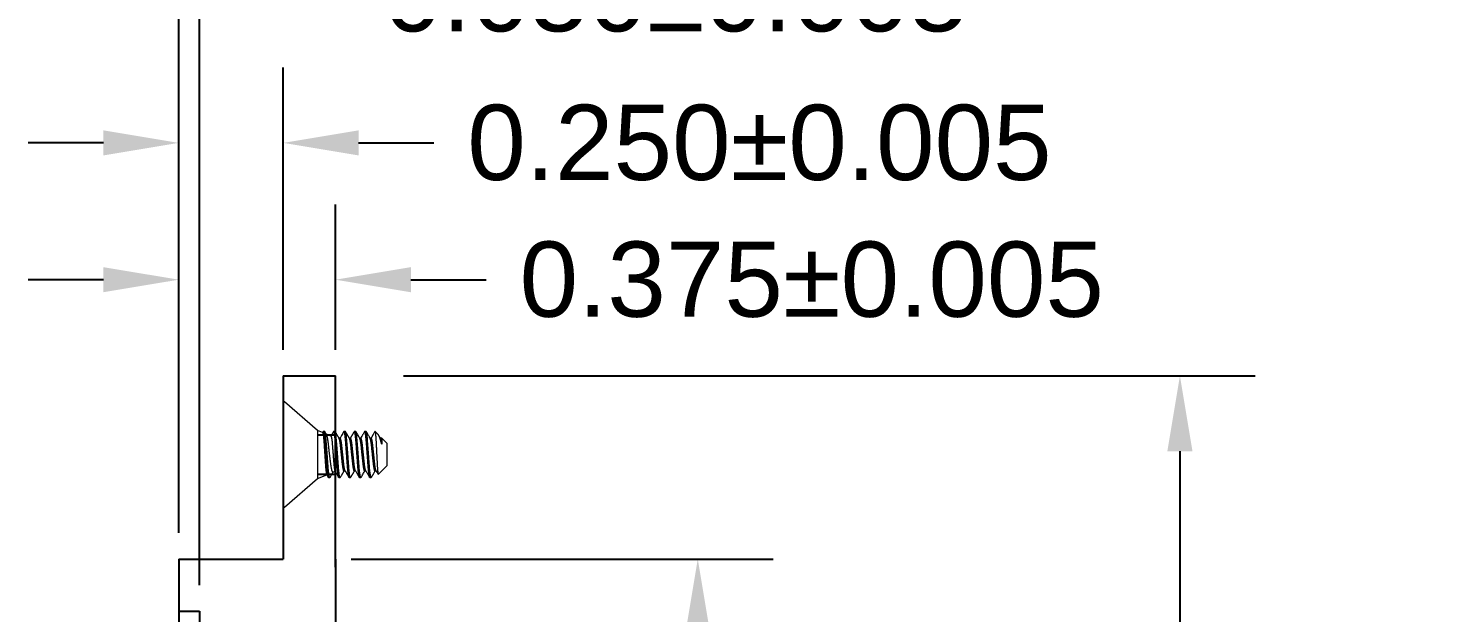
# Model space of a CAD drawing. Header units: inches. Extents: x 1.6 to 15.1, y -0.1 to 9.4.
# Drawn here: x 11.734 to 15.086, y 4.631 to 6.03 of the extents above; entities that cross this region are included whole.
import ezdxf

# ---------------------------------------------------------------- set-up
doc = ezdxf.new("R2010")
doc.units = ezdxf.units.IN
doc.header["$MEASUREMENT"] = 0
doc.linetypes.add('SLD-Solid', pattern=[0])
for name, color, linetype in [('Delrin', 18, 'Continuous'), ('Dimensions', 12, 'Continuous'), ('Screws', 6, 'Continuous')]:
    doc.layers.add(name, color=color, linetype=linetype)
doc.styles.get("Standard").update_dxf_attribs({"font": 'arial.ttf'})
doc.dimstyles.new('5thousandths', dxfattribs={"dimtxt": 0.18, "dimasz": 0.18, "dimexe": 0.18, "dimexo": 0.0625, "dimgap": 0.09, "dimtad": 0, "dimtih": 1, "dimtoh": 1, "dimdec": 3, "dimzin": 0, "dimdsep": 46, "dimtxsty": 'Standard', "dimcen": 0.09, "dimadec": 0, "dimazin": 0, "dimtol": 1, "dimtp": 0.005, "dimtm": 0.005, "dimtfac": 1, "dimtdec": 3, "dimtofl": 0, "dimtmove": 0, "dimatfit": 3, "dimfxl": 1, "dimtolj": 1, "dimtzin": 0, "dimarcsym": 0})
doc.dimstyles.new('tenths', dxfattribs={"dimtxt": 0.18, "dimasz": 0.18, "dimexe": 0.18, "dimexo": 0.1625, "dimgap": 0.09, "dimtad": 0, "dimtih": 1, "dimtoh": 1, "dimzin": 0, "dimdsep": 46, "dimtxsty": 'Standard', "dimcen": 0.09, "dimadec": 0, "dimazin": 0, "dimtol": 1, "dimtp": 0.01, "dimtm": 0.01, "dimtfac": 1, "dimtofl": 0, "dimtmove": 0, "dimatfit": 3, "dimfxl": 1, "dimtolj": 1, "dimtzin": 0, "dimarcsym": 0})

# ---------------------------------------------------------------- blocks, each defined once
blk = doc.blocks.new('*D20')
at = {"layer": 'Defpoints', "color": 0}
for p in [(12.4685, 5.4285), (12.4685, 5.1984), (12.0935, 4.7604)]:
    blk.add_point(p, dxfattribs=at)
at = {"layer": 'Dimensions', "color": 0, "lineweight": -2}
for p, q in [((12.0935, 4.8229), (12.0935, 5.6085)), ((12.4685, 5.2609), (12.4685, 5.6085)), ((11.9135, 5.4285), (11.7335, 5.4285)), ((12.6485, 5.4285), (12.8285, 5.4285))]:
    blk.add_line(p, q, dxfattribs=at)
at = {"layer": 'Dimensions', "color": 0}
for points in [[(11.9135, 5.4585), (11.9135, 5.3985), (12.0935, 5.4285)], [(12.6485, 5.4585), (12.6485, 5.3985), (12.4685, 5.4285)]]:
    blk.add_solid(points, dxfattribs=at)
at = {"layer": 'Dimensions', "color": 0, "insert": (13.6065, 5.4285), "char_height": 0.18, "attachment_point": 5}
blk.add_mtext('\\A1;0.375±0.005', dxfattribs=at)
blk = doc.blocks.new('*D21')
at = {"layer": 'Defpoints', "color": 0}
for p in [(12.3435, 5.7557), (12.3435, 5.1984), (12.0935, 4.7604)]:
    blk.add_point(p, dxfattribs=at)
at = {"layer": 'Dimensions', "color": 0, "lineweight": -2}
for p, q in [((12.0935, 4.8229), (12.0935, 5.9357)), ((12.3435, 5.2609), (12.3435, 5.9357)), ((11.9135, 5.7557), (11.7335, 5.7557)), ((12.5235, 5.7557), (12.7035, 5.7557))]:
    blk.add_line(p, q, dxfattribs=at)
at = {"layer": 'Dimensions', "color": 0}
for points in [[(11.9135, 5.7857), (11.9135, 5.7257), (12.0935, 5.7557)], [(12.5235, 5.7857), (12.5235, 5.7257), (12.3435, 5.7557)]]:
    blk.add_solid(points, dxfattribs=at)
at = {"layer": 'Dimensions', "color": 0, "insert": (13.4815, 5.7557), "char_height": 0.18, "attachment_point": 5}
blk.add_mtext('\\A1;0.250±0.005', dxfattribs=at)
blk = doc.blocks.new('*D22')
at = {"layer": 'Defpoints', "color": 0}
for p in [(12.1435, 6.1111), (12.0935, 4.7604), (12.1435, 4.6354)]:
    blk.add_point(p, dxfattribs=at)
at = {"layer": 'Dimensions', "color": 0, "lineweight": -2}
for p, q in [((12.0935, 4.8229), (12.0935, 6.2911)), ((12.1435, 4.6979), (12.1435, 6.2911)), ((11.9135, 6.1111), (11.7335, 6.1111)), ((12.3235, 6.1111), (12.5035, 6.1111))]:
    blk.add_line(p, q, dxfattribs=at)
at = {"layer": 'Dimensions', "color": 0}
for points in [[(11.9135, 6.1411), (11.9135, 6.0811), (12.0935, 6.1111)], [(12.3235, 6.1411), (12.3235, 6.0811), (12.1435, 6.1111)]]:
    blk.add_solid(points, dxfattribs=at)
at = {"layer": 'Dimensions', "color": 0, "insert": (13.2815, 6.1111), "char_height": 0.18, "attachment_point": 5}
blk.add_mtext('\\A1;0.050±0.005', dxfattribs=at)
blk = doc.blocks.new('*D28')
at = {"layer": 'Defpoints', "color": 0}
for p in [(12.3435, 4.7604), (12.3435, 2.7474), (13.3341, 2.7474)]:
    blk.add_point(p, dxfattribs=at)
at = {"layer": 'Dimensions', "color": 0, "lineweight": -2}
for p, q in [((12.506, 4.7604), (13.5141, 4.7604)), ((13.3341, 4.5804), (13.3341, 3.9358)), ((13.3341, 2.9274), (13.3341, 3.572)), ((12.506, 2.7474), (13.5141, 2.7474))]:
    blk.add_line(p, q, dxfattribs=at)
at = {"layer": 'Dimensions', "color": 0}
for points in [[(13.3041, 4.5804), (13.3641, 4.5804), (13.3341, 4.7604)], [(13.3041, 2.9274), (13.3641, 2.9274), (13.3341, 2.7474)]]:
    blk.add_solid(points, dxfattribs=at)
at = {"layer": 'Dimensions', "color": 0, "insert": (13.3341, 3.7539), "char_height": 0.18, "attachment_point": 5}
blk.add_mtext('\\A1;2.01±0.01', dxfattribs=at)
blk = doc.blocks.new('*D29')
at = {"layer": 'Defpoints', "color": 0}
for p in [(12.4685, 5.1984), (12.4685, 1.8994), (14.4863, 1.8994)]:
    blk.add_point(p, dxfattribs=at)
at = {"layer": 'Dimensions', "color": 0, "lineweight": -2}
for p, q in [((12.631, 5.1984), (14.6663, 5.1984)), ((14.4863, 5.0184), (14.4863, 3.7309)), ((14.4863, 2.0794), (14.4863, 3.3669)), ((12.631, 1.8994), (14.6663, 1.8994))]:
    blk.add_line(p, q, dxfattribs=at)
at = {"layer": 'Dimensions', "color": 0}
for points in [[(14.4563, 5.0184), (14.5163, 5.0184), (14.4863, 5.1984)], [(14.4563, 2.0794), (14.5163, 2.0794), (14.4863, 1.8994)]]:
    blk.add_solid(points, dxfattribs=at)
at = {"layer": 'Dimensions', "color": 0, "insert": (14.4863, 3.5489), "char_height": 0.18, "attachment_point": 5}
blk.add_mtext('\\A1;3.30±0.01', dxfattribs=at)

msp = doc.modelspace()

# ---------------------------------------------------------------- linework, layer by layer
at = {"layer": 'Delrin'}
for p, q in [((12.3435, 5.1984), (12.4685, 5.1984)), ((12.3435, 5.1984), (12.3435, 4.7604)), ((12.4685, 4.7604), (12.4685, 5.1984)), ((12.4256, 5.0573), (12.4685, 5.0573)), ((12.4256, 4.9635), (12.4685, 4.9635)), ((12.0935, 4.7604), (12.3435, 4.7604)), ((12.0935, 4.7604), (12.0935, 2.3374)), ((12.4685, 4.7409), (12.4685, 4.7604)), ((12.4685, 4.7604), (12.4685, 2.3374)), ((12.0935, 4.6354), (12.1435, 4.6354)), ((12.1435, 4.6354), (12.1435, 2.4624))]:
    msp.add_line(p, q, dxfattribs=at)
at = {"layer": 'Delrin', "color": 0, "linetype": 'SLD-Solid', "lineweight": 15}
for p, q in [((12.3465, 5.1364), (12.3435, 5.1364)), ((12.3435, 5.0104), (12.3435, 5.1364)), ((12.4256, 5.0677), (12.3465, 5.1364)), ((12.4256, 5.0677), (12.4256, 5.0573)), ((12.3435, 4.8844), (12.3435, 5.0104)), ((12.4256, 4.9635), (12.4256, 4.9531)), ((12.3465, 4.8844), (12.4256, 4.9531)), ((12.3435, 4.8844), (12.3465, 4.8844))]:
    msp.add_line(p, q, dxfattribs=at)
at = {"layer": 'Screws', "color": 6, "linetype": 'SLD-Solid', "lineweight": 15}
for p, q in [((12.3465, 5.1364), (12.3435, 5.1364)), ((12.3435, 5.0104), (12.3435, 5.1364)), ((12.4256, 5.0677), (12.3465, 5.1364)), ((12.4375, 5.0627), (12.4256, 5.0677)), ((12.4256, 5.0677), (12.4256, 4.9531)), ((12.4424, 5.0658), (12.4393, 5.0658)), ((12.4671, 5.0658), (12.464, 5.0658)), ((12.4918, 5.0658), (12.4887, 5.0658)), ((12.5165, 5.0658), (12.5134, 5.0658)), ((12.5412, 5.0658), (12.5381, 5.0658)), ((12.5703, 5.0582), (12.5628, 5.0657)), ((12.4575, 5.0545), (12.4465, 5.059)), ((12.4794, 5.0497), (12.4766, 5.0497)), ((12.5041, 5.0497), (12.5014, 5.0497)), ((12.5289, 5.0497), (12.5261, 5.0497)), ((12.5536, 5.0497), (12.5508, 5.0497)), ((12.5783, 5.0497), (12.5755, 5.0497)), ((12.578, 5.0498), (12.578, 5.0497)), ((12.5906, 5.0378), (12.5785, 5.05)), ((12.5788, 5.0494), (12.5788, 5.0348)), ((12.5906, 5.0378), (12.5906, 4.983)), ((12.3435, 4.8844), (12.3435, 5.0104)), ((12.4256, 4.9531), (12.4473, 4.9621)), ((12.4624, 4.9684), (12.4672, 4.9704)), ((12.4887, 4.9711), (12.4915, 4.9711)), ((12.5134, 4.9711), (12.5162, 4.9711)), ((12.5381, 4.9711), (12.5409, 4.9711)), ((12.5628, 4.9711), (12.5656, 4.9711)), ((12.5706, 4.963), (12.5906, 4.983)), ((12.3465, 4.8844), (12.4256, 4.9531)), ((12.4516, 4.9551), (12.4547, 4.9551)), ((12.4763, 4.9551), (12.4794, 4.9551)), ((12.5011, 4.9551), (12.5041, 4.9551)), ((12.5258, 4.9551), (12.5289, 4.9551)), ((12.5505, 4.9551), (12.5536, 4.9551)), ((12.3435, 4.8844), (12.3465, 4.8844))]:
    msp.add_line(p, q, dxfattribs=at)
at = {"layer": 'Screws', "color": 6, "linetype": 'SLD-Solid', "lineweight": 15, "flags": 128}
for points in [[(12.4552, 4.9555), (12.455, 4.9552), (12.4547, 4.9551), (12.4545, 4.9552), (12.4543, 4.9555), (12.454, 4.956), (12.4538, 4.9567), (12.4535, 4.9577), (12.4533, 4.9589), (12.453, 4.9603), (12.4527, 4.9621), (12.4524, 4.9641), (12.4521, 4.9663), (12.4519, 4.9688), (12.4516, 4.9714), (12.4513, 4.974), (12.4511, 4.9767), (12.4509, 4.9794), (12.4506, 4.9823), (12.4504, 4.9852), (12.4502, 4.9882), (12.45, 4.9914), (12.4497, 4.9951), (12.4494, 4.9988), (12.4491, 5.0026), (12.4488, 5.0065), (12.4485, 5.0104), (12.4483, 5.014), (12.448, 5.0175), (12.4478, 5.021), (12.4475, 5.0244), (12.4473, 5.0278), (12.447, 5.031), (12.4468, 5.0341), (12.4465, 5.0374), (12.4463, 5.0406), (12.446, 5.0436), (12.4458, 5.0466), (12.4455, 5.0494), (12.4453, 5.0518), (12.445, 5.054), (12.4447, 5.0561), (12.4445, 5.058), (12.4442, 5.0598), (12.4439, 5.0613), (12.4437, 5.0626), (12.4434, 5.0637), (12.4431, 5.0646), (12.4429, 5.0653), (12.4426, 5.0656), (12.4424, 5.0658), (12.4424, 5.0658)], [(12.4799, 4.9555), (12.4797, 4.9552), (12.4794, 4.9551), (12.4792, 4.9552), (12.479, 4.9555), (12.4787, 4.956), (12.4785, 4.9567), (12.4782, 4.9577), (12.478, 4.9589), (12.4777, 4.9603), (12.4774, 4.9621), (12.4771, 4.9641), (12.4769, 4.9663), (12.4766, 4.9688), (12.4763, 4.9714), (12.476, 4.974), (12.4758, 4.9767), (12.4756, 4.9794), (12.4754, 4.9823), (12.4751, 4.9852), (12.4749, 4.9882), (12.4747, 4.9914), (12.4744, 4.9951), (12.4741, 4.9988), (12.4738, 5.0026), (12.4735, 5.0065), (12.4733, 5.0104), (12.473, 5.014), (12.4727, 5.0175), (12.4725, 5.021), (12.4722, 5.0244), (12.472, 5.0278), (12.4717, 5.031), (12.4715, 5.0341), (12.4712, 5.0374), (12.471, 5.0406), (12.4708, 5.0436), (12.4705, 5.0466), (12.4702, 5.0494), (12.47, 5.0518), (12.4697, 5.054), (12.4694, 5.0561), (12.4692, 5.058), (12.4689, 5.0598), (12.4687, 5.0613), (12.4684, 5.0626), (12.4681, 5.0637), (12.4678, 5.0646), (12.4676, 5.0653), (12.4673, 5.0656), (12.4671, 5.0658), (12.4671, 5.0658)], [(12.5046, 4.9555), (12.5044, 4.9552), (12.5041, 4.9551), (12.5039, 4.9552), (12.5037, 4.9555), (12.5035, 4.956), (12.5032, 4.9567), (12.503, 4.9577), (12.5027, 4.9589), (12.5024, 4.9603), (12.5021, 4.9621), (12.5019, 4.9641), (12.5016, 4.9663), (12.5013, 4.9688), (12.501, 4.9714), (12.5008, 4.974), (12.5005, 4.9767), (12.5003, 4.9794), (12.5001, 4.9823), (12.4998, 4.9852), (12.4996, 4.9882), (12.4994, 4.9914), (12.4991, 4.9951), (12.4988, 4.9988), (12.4985, 5.0026), (12.4983, 5.0065), (12.498, 5.0104), (12.4977, 5.014), (12.4974, 5.0175), (12.4972, 5.021), (12.4969, 5.0244), (12.4967, 5.0278), (12.4964, 5.031), (12.4962, 5.0341), (12.496, 5.0374), (12.4957, 5.0406), (12.4955, 5.0436), (12.4952, 5.0466), (12.4949, 5.0494), (12.4947, 5.0518), (12.4944, 5.054), (12.4942, 5.0561), (12.4939, 5.058), (12.4936, 5.0598), (12.4934, 5.0613), (12.4931, 5.0626), (12.4928, 5.0637), (12.4925, 5.0646), (12.4923, 5.0653), (12.492, 5.0656), (12.4918, 5.0658), (12.4918, 5.0658)], [(12.5293, 4.9555), (12.5291, 4.9552), (12.5289, 4.9551), (12.5286, 4.9552), (12.5284, 4.9555), (12.5282, 4.956), (12.5279, 4.9567), (12.5277, 4.9577), (12.5274, 4.9589), (12.5271, 4.9603), (12.5269, 4.9621), (12.5266, 4.9641), (12.5263, 4.9663), (12.526, 4.9688), (12.5257, 4.9714), (12.5255, 4.974), (12.5252, 4.9767), (12.525, 4.9794), (12.5248, 4.9823), (12.5246, 4.9852), (12.5243, 4.9882), (12.5241, 4.9914), (12.5238, 4.9951), (12.5235, 4.9988), (12.5233, 5.0026), (12.523, 5.0065), (12.5227, 5.0104), (12.5224, 5.014), (12.5221, 5.0175), (12.5219, 5.021), (12.5216, 5.0244), (12.5214, 5.0278), (12.5211, 5.031), (12.5209, 5.0341), (12.5207, 5.0374), (12.5204, 5.0406), (12.5202, 5.0436), (12.5199, 5.0466), (12.5196, 5.0494), (12.5194, 5.0518), (12.5191, 5.054), (12.5189, 5.0561), (12.5186, 5.058), (12.5183, 5.0598), (12.5181, 5.0613), (12.5178, 5.0626), (12.5175, 5.0637), (12.5173, 5.0646), (12.517, 5.0653), (12.5167, 5.0656), (12.5165, 5.0658), (12.5165, 5.0658)], [(12.554, 4.9555), (12.5538, 4.9552), (12.5536, 4.9551), (12.5533, 4.9552), (12.5531, 4.9555), (12.5529, 4.956), (12.5526, 4.9567), (12.5524, 4.9577), (12.5521, 4.9589), (12.5519, 4.9603), (12.5516, 4.9621), (12.5513, 4.9641), (12.551, 4.9663), (12.5507, 4.9688), (12.5504, 4.9714), (12.5502, 4.974), (12.5499, 4.9767), (12.5497, 4.9794), (12.5495, 4.9823), (12.5493, 4.9852), (12.549, 4.9882), (12.5488, 4.9914), (12.5485, 4.9951), (12.5483, 4.9988), (12.548, 5.0026), (12.5477, 5.0065), (12.5474, 5.0104), (12.5471, 5.014), (12.5469, 5.0175), (12.5466, 5.021), (12.5463, 5.0244), (12.5461, 5.0278), (12.5459, 5.031), (12.5456, 5.0341), (12.5454, 5.0374), (12.5451, 5.0406), (12.5449, 5.0436), (12.5446, 5.0466), (12.5444, 5.0494), (12.5441, 5.0518), (12.5438, 5.054), (12.5436, 5.0561), (12.5433, 5.058), (12.543, 5.0598), (12.5428, 5.0613), (12.5425, 5.0626), (12.5422, 5.0637), (12.542, 5.0646), (12.5417, 5.0653), (12.5415, 5.0656), (12.5412, 5.0658), (12.5412, 5.0658)]]:
    msp.add_lwpolyline(points, dxfattribs=at)
at = {"layer": 'Screws', "color": 6, "linetype": 'SLD-Solid', "lineweight": 15}
for points, knots in [([(12.4388, 5.0654), (12.4384, 5.0646), (12.4379, 5.0638), (12.4374, 5.0629), (12.4374, 5.0628)], [0, 0, 0, 0, 0.899698, 1, 1, 1, 1]), ([(12.4375, 5.0627), (12.4376, 5.0627), (12.4377, 5.0627), (12.4378, 5.0624), (12.438, 5.0619), (12.4382, 5.0613), (12.4384, 5.0605), (12.4385, 5.0596), (12.4387, 5.0586), (12.4389, 5.0573), (12.4391, 5.0559), (12.4393, 5.0544), (12.4395, 5.0528), (12.4397, 5.051), (12.4398, 5.0492), (12.44, 5.0472), (12.4402, 5.045), (12.4404, 5.0428), (12.4405, 5.0405), (12.4407, 5.0382), (12.4409, 5.0357), (12.441, 5.0332), (12.4412, 5.0306), (12.4414, 5.0279), (12.4416, 5.0252), (12.4417, 5.0225), (12.4419, 5.0197), (12.4421, 5.0169), (12.4423, 5.014), (12.4425, 5.0112), (12.4427, 5.0084), (12.4428, 5.0057), (12.443, 5.0029), (12.4432, 5.0002), (12.4434, 4.9974), (12.4436, 4.9948), (12.4437, 4.9922), (12.4439, 4.9897), (12.4441, 4.9873), (12.4442, 4.9849), (12.4444, 4.9826), (12.4446, 4.9804), (12.4447, 4.9783), (12.4449, 4.9763), (12.4451, 4.9745), (12.4453, 4.9727), (12.4455, 4.971), (12.4457, 4.9695), (12.4458, 4.9681), (12.446, 4.9669), (12.4462, 4.9658), (12.4464, 4.9648), (12.4466, 4.964), (12.4468, 4.9633), (12.4469, 4.9628), (12.447, 4.9626), (12.4471, 4.9625), (12.4471, 4.9625)], [0, 0, 0, 0, 0.015703, 0.035175, 0.054663, 0.074135, 0.093065, 0.11201, 0.130941, 0.150421, 0.169917, 0.189397, 0.208054, 0.226724, 0.24538, 0.264561, 0.283758, 0.30294, 0.321371, 0.339816, 0.358247, 0.377197, 0.396162, 0.415112, 0.433543, 0.451988, 0.470419, 0.489385, 0.508367, 0.527333, 0.545554, 0.563788, 0.582009, 0.600746, 0.619499, 0.638236, 0.656164, 0.674105, 0.692033, 0.710461, 0.728902, 0.747329, 0.76526, 0.783204, 0.801135, 0.819587, 0.838054, 0.856507, 0.874293, 0.892094, 0.90988, 0.928175, 0.946484, 0.964779, 0.982203, 0.999639, 1, 1, 1, 1]), ([(12.4516, 4.9551), (12.4516, 4.9551), (12.4514, 4.9551), (12.4512, 4.9554), (12.4509, 4.956), (12.4507, 4.9567), (12.4504, 4.9577), (12.4502, 4.9588), (12.4499, 4.9603), (12.4496, 4.962), (12.4493, 4.964), (12.4491, 4.9663), (12.4488, 4.9688), (12.4485, 4.9713), (12.4482, 4.974), (12.448, 4.9766), (12.4478, 4.9794), (12.4476, 4.9822), (12.4473, 4.9852), (12.4471, 4.9882), (12.4469, 4.9915), (12.4466, 4.9951), (12.4463, 4.9988), (12.446, 5.0026), (12.4457, 5.0065), (12.4455, 5.0103), (12.4452, 5.014), (12.4449, 5.0175), (12.4447, 5.021), (12.4444, 5.0244), (12.4442, 5.0278), (12.4439, 5.031), (12.4437, 5.0342), (12.4434, 5.0374), (12.4432, 5.0406), (12.443, 5.0437), (12.4427, 5.0466), (12.4424, 5.0493), (12.4422, 5.0518), (12.4419, 5.0541), (12.4416, 5.0562), (12.4414, 5.0581), (12.4411, 5.0598), (12.4409, 5.0613), (12.4406, 5.0626), (12.4403, 5.0638), (12.44, 5.0647), (12.4398, 5.0653), (12.4395, 5.0657), (12.4393, 5.0658), (12.4391, 5.0657), (12.4389, 5.0655), (12.4388, 5.0654)], [0, 0, 0, 0, 0.018548, 0.037366, 0.056425, 0.075691, 0.095128, 0.1147, 0.134367, 0.156061, 0.177767, 0.19943, 0.220995, 0.242411, 0.261708, 0.280804, 0.299664, 0.318259, 0.336767, 0.355543, 0.374564, 0.39573, 0.417108, 0.438646, 0.460292, 0.481994, 0.501724, 0.521414, 0.541022, 0.560508, 0.579835, 0.598967, 0.617869, 0.638358, 0.658718, 0.679394, 0.700362, 0.721577, 0.741039, 0.76063, 0.780308, 0.800035, 0.819769, 0.839468, 0.859092, 0.880544, 0.901806, 0.92283, 0.943571, 0.963988, 0.982536, 1, 1, 1, 1]), ([(12.4468, 5.0584), (12.4467, 5.0587), (12.4453, 5.0611), (12.444, 5.0634), (12.4428, 5.0654)], [0, 0, 0, 0, 0.134536, 1, 1, 1, 1]), ([(12.4636, 5.0654), (12.462, 5.0627), (12.4599, 5.0591), (12.4578, 5.0555), (12.4573, 5.0546)], [0, 0, 0, 0, 0.747384, 1, 1, 1, 1]), ([(12.4763, 4.9551), (12.4763, 4.9551), (12.4761, 4.9551), (12.4759, 4.9554), (12.4757, 4.956), (12.4754, 4.9567), (12.4752, 4.9577), (12.4749, 4.9588), (12.4746, 4.9603), (12.4743, 4.962), (12.4741, 4.964), (12.4738, 4.9663), (12.4735, 4.9688), (12.4732, 4.9713), (12.473, 4.974), (12.4727, 4.9766), (12.4725, 4.9794), (12.4723, 4.9822), (12.472, 4.9852), (12.4718, 4.9882), (12.4716, 4.9915), (12.4713, 4.9951), (12.471, 4.9988), (12.4707, 5.0026), (12.4705, 5.0065), (12.4702, 5.0103), (12.4699, 5.014), (12.4696, 5.0175), (12.4694, 5.021), (12.4691, 5.0244), (12.4689, 5.0278), (12.4686, 5.031), (12.4684, 5.0342), (12.4682, 5.0374), (12.4679, 5.0406), (12.4677, 5.0437), (12.4674, 5.0466), (12.4671, 5.0493), (12.4669, 5.0518), (12.4666, 5.0541), (12.4664, 5.0562), (12.4661, 5.0581), (12.4658, 5.0598), (12.4656, 5.0613), (12.4653, 5.0626), (12.465, 5.0638), (12.4648, 5.0647), (12.4645, 5.0653), (12.4642, 5.0657), (12.464, 5.0658), (12.4638, 5.0657), (12.4636, 5.0655), (12.4636, 5.0654)], [0, 0, 0, 0, 0.018546, 0.037363, 0.05642, 0.075684, 0.09512, 0.11469, 0.134355, 0.156048, 0.177752, 0.199412, 0.220976, 0.24239, 0.261685, 0.280779, 0.299638, 0.318232, 0.336738, 0.355512, 0.374531, 0.395696, 0.417072, 0.438608, 0.460253, 0.481952, 0.501681, 0.521369, 0.540975, 0.56046, 0.579785, 0.598915, 0.617815, 0.638303, 0.658661, 0.679335, 0.700301, 0.721514, 0.740975, 0.760564, 0.780241, 0.799966, 0.819698, 0.839395, 0.859018, 0.880468, 0.901728, 0.92275, 0.943489, 0.963905, 0.982451, 1, 1, 1, 1]), ([(12.477, 5.0492), (12.4767, 5.0496), (12.4762, 5.0504), (12.4756, 5.0516), (12.475, 5.0526), (12.4745, 5.0534), (12.4741, 5.054), (12.4738, 5.0545), (12.4736, 5.0549), (12.4734, 5.0553), (12.4731, 5.0557), (12.4728, 5.0564), (12.4723, 5.0572), (12.4717, 5.0582), (12.471, 5.0593), (12.4703, 5.0606), (12.4694, 5.062), (12.4685, 5.0637), (12.4679, 5.0648), (12.4675, 5.0654)], [0, 0, 0, 0, 0.081719, 0.153083, 0.214077, 0.264686, 0.304899, 0.334265, 0.35371, 0.373843, 0.401522, 0.442141, 0.492514, 0.552646, 0.622546, 0.70222, 0.79168, 0.890935, 1, 1, 1, 1]), ([(12.4883, 5.0654), (12.4865, 5.0623), (12.4835, 5.0571), (12.4804, 5.0519), (12.4791, 5.0497)], [0, 0, 0, 0, 0.581827, 1, 1, 1, 1]), ([(12.5011, 4.9551), (12.501, 4.9551), (12.5008, 4.9551), (12.5006, 4.9554), (12.5004, 4.956), (12.5001, 4.9567), (12.4999, 4.9577), (12.4996, 4.9588), (12.4993, 4.9603), (12.4991, 4.962), (12.4988, 4.964), (12.4985, 4.9663), (12.4982, 4.9688), (12.4979, 4.9713), (12.4977, 4.974), (12.4974, 4.9766), (12.4972, 4.9794), (12.497, 4.9822), (12.4968, 4.9852), (12.4965, 4.9882), (12.4963, 4.9915), (12.496, 4.9951), (12.4957, 4.9988), (12.4955, 5.0026), (12.4952, 5.0065), (12.4949, 5.0103), (12.4946, 5.014), (12.4944, 5.0175), (12.4941, 5.021), (12.4938, 5.0244), (12.4936, 5.0278), (12.4933, 5.031), (12.4931, 5.0342), (12.4929, 5.0374), (12.4926, 5.0406), (12.4924, 5.0437), (12.4921, 5.0466), (12.4919, 5.0493), (12.4916, 5.0518), (12.4913, 5.0541), (12.4911, 5.0562), (12.4908, 5.0581), (12.4905, 5.0598), (12.4903, 5.0613), (12.49, 5.0626), (12.4897, 5.0638), (12.4895, 5.0647), (12.4892, 5.0653), (12.4889, 5.0657), (12.4887, 5.0658), (12.4885, 5.0657), (12.4883, 5.0655), (12.4883, 5.0654)], [0, 0, 0, 0, 0.018545, 0.037361, 0.056417, 0.07568, 0.095114, 0.114683, 0.134347, 0.156038, 0.177741, 0.1994, 0.220963, 0.242375, 0.261669, 0.280762, 0.29962, 0.318212, 0.336718, 0.35549, 0.374508, 0.395672, 0.417046, 0.438581, 0.460225, 0.481923, 0.50165, 0.521337, 0.540942, 0.560426, 0.57975, 0.598879, 0.617778, 0.638264, 0.658621, 0.679294, 0.700258, 0.72147, 0.74093, 0.760518, 0.780193, 0.799917, 0.819648, 0.839344, 0.858965, 0.880414, 0.901673, 0.922694, 0.943432, 0.963846, 0.982391, 1, 1, 1, 1]), ([(12.5017, 5.0492), (12.5015, 5.0495), (12.5011, 5.0501), (12.5006, 5.051), (12.5001, 5.0518), (12.4996, 5.0526), (12.4991, 5.0536), (12.4984, 5.0547), (12.4977, 5.056), (12.4968, 5.0575), (12.4958, 5.0592), (12.4947, 5.0611), (12.4935, 5.0632), (12.4927, 5.0646), (12.4922, 5.0654)], [0, 0, 0, 0, 0.060687, 0.115863, 0.165519, 0.212166, 0.268852, 0.337454, 0.417983, 0.51045, 0.614868, 0.731254, 0.859625, 1, 1, 1, 1]), ([(12.513, 5.0654), (12.5127, 5.065), (12.5123, 5.0642), (12.5117, 5.0632), (12.5112, 5.0623), (12.5107, 5.0615), (12.5104, 5.0609), (12.5101, 5.0605), (12.5099, 5.0601), (12.5097, 5.0597), (12.5095, 5.0593), (12.5092, 5.0589), (12.5088, 5.0583), (12.5084, 5.0575), (12.5078, 5.0565), (12.5072, 5.0554), (12.5064, 5.0541), (12.5055, 5.0526), (12.5047, 5.0511), (12.5041, 5.0501), (12.5038, 5.0497)], [0, 0, 0, 0, 0.077513, 0.144881, 0.202109, 0.249205, 0.286173, 0.313016, 0.33799, 0.36069, 0.383187, 0.410711, 0.449491, 0.49953, 0.560818, 0.633342, 0.717088, 0.812038, 0.918175, 1, 1, 1, 1]), ([(12.5258, 4.9551), (12.5257, 4.9551), (12.5255, 4.9551), (12.5253, 4.9554), (12.5251, 4.956), (12.5248, 4.9567), (12.5246, 4.9577), (12.5243, 4.9588), (12.524, 4.9603), (12.5238, 4.962), (12.5235, 4.964), (12.5232, 4.9663), (12.5229, 4.9688), (12.5226, 4.9713), (12.5224, 4.974), (12.5221, 4.9766), (12.5219, 4.9794), (12.5217, 4.9822), (12.5215, 4.9852), (12.5212, 4.9882), (12.521, 4.9915), (12.5207, 4.9951), (12.5205, 4.9988), (12.5202, 5.0026), (12.5199, 5.0065), (12.5196, 5.0103), (12.5193, 5.014), (12.5191, 5.0175), (12.5188, 5.021), (12.5185, 5.0244), (12.5183, 5.0278), (12.5181, 5.031), (12.5178, 5.0342), (12.5176, 5.0374), (12.5173, 5.0406), (12.5171, 5.0437), (12.5168, 5.0466), (12.5166, 5.0493), (12.5163, 5.0518), (12.516, 5.0541), (12.5158, 5.0562), (12.5155, 5.0581), (12.5152, 5.0598), (12.515, 5.0613), (12.5147, 5.0626), (12.5144, 5.0638), (12.5142, 5.0647), (12.5139, 5.0653), (12.5137, 5.0657), (12.5134, 5.0658), (12.5132, 5.0657), (12.513, 5.0655), (12.513, 5.0654)], [0, 0, 0, 0, 0.018545, 0.03736, 0.056416, 0.075678, 0.095113, 0.114681, 0.134344, 0.156035, 0.177738, 0.199397, 0.220959, 0.242371, 0.261665, 0.280757, 0.299615, 0.318206, 0.336712, 0.355484, 0.374502, 0.395665, 0.417039, 0.438573, 0.460216, 0.481914, 0.501641, 0.521328, 0.540932, 0.560415, 0.579739, 0.598868, 0.617767, 0.638252, 0.658609, 0.679281, 0.700245, 0.721457, 0.740917, 0.760504, 0.780179, 0.799903, 0.819633, 0.839329, 0.85895, 0.880398, 0.901656, 0.922677, 0.943415, 0.963829, 0.982373, 1, 1, 1, 1]), ([(12.5264, 5.0492), (12.5248, 5.0518), (12.5217, 5.0572), (12.5185, 5.0626), (12.5169, 5.0654)], [0, 0, 0, 0, 0.490715, 1, 1, 1, 1]), ([(12.5377, 5.0654), (12.5365, 5.0634), (12.535, 5.0607), (12.5332, 5.0577), (12.5323, 5.0561), (12.5308, 5.0535), (12.5295, 5.0513), (12.5286, 5.0497)], [0, 0, 0, 0, 0.387305, 0.50699, 0.577461, 0.691608, 1, 1, 1, 1]), ([(12.5505, 4.9551), (12.5504, 4.9551), (12.5503, 4.9551), (12.55, 4.9554), (12.5498, 4.956), (12.5495, 4.9567), (12.5493, 4.9577), (12.549, 4.9588), (12.5488, 4.9603), (12.5485, 4.962), (12.5482, 4.964), (12.5479, 4.9663), (12.5476, 4.9688), (12.5473, 4.9713), (12.5471, 4.974), (12.5468, 4.9766), (12.5466, 4.9794), (12.5464, 4.9822), (12.5462, 4.9852), (12.5459, 4.9882), (12.5457, 4.9915), (12.5454, 4.9951), (12.5452, 4.9988), (12.5449, 5.0026), (12.5446, 5.0065), (12.5443, 5.0103), (12.544, 5.014), (12.5438, 5.0175), (12.5435, 5.021), (12.5433, 5.0244), (12.543, 5.0278), (12.5428, 5.031), (12.5425, 5.0342), (12.5423, 5.0374), (12.542, 5.0406), (12.5418, 5.0437), (12.5415, 5.0466), (12.5413, 5.0493), (12.541, 5.0518), (12.5408, 5.0541), (12.5405, 5.0562), (12.5402, 5.0581), (12.54, 5.0598), (12.5397, 5.0613), (12.5394, 5.0626), (12.5392, 5.0638), (12.5389, 5.0647), (12.5386, 5.0653), (12.5384, 5.0657), (12.5381, 5.0658), (12.5379, 5.0657), (12.5378, 5.0655), (12.5377, 5.0654)], [0, 0, 0, 0, 0.018546, 0.037362, 0.056419, 0.075682, 0.095118, 0.114687, 0.134352, 0.156044, 0.177747, 0.199408, 0.220971, 0.242384, 0.261679, 0.280773, 0.299631, 0.318224, 0.336731, 0.355504, 0.374523, 0.395687, 0.417062, 0.438598, 0.460242, 0.481941, 0.50167, 0.521357, 0.540963, 0.560447, 0.579772, 0.598901, 0.617801, 0.638288, 0.658646, 0.67932, 0.700285, 0.721498, 0.740958, 0.760547, 0.780223, 0.799948, 0.819679, 0.839376, 0.858998, 0.880447, 0.901707, 0.922729, 0.943468, 0.963883, 0.982429, 1, 1, 1, 1]), ([(12.5511, 5.0492), (12.5507, 5.0499), (12.5498, 5.0514), (12.5484, 5.0537), (12.5469, 5.0563), (12.5453, 5.0591), (12.5435, 5.0622), (12.5423, 5.0643), (12.5416, 5.0654)], [0, 0, 0, 0, 0.132104, 0.278007, 0.437729, 0.611287, 0.798704, 1, 1, 1, 1]), ([(12.5624, 5.0654), (12.5619, 5.0646), (12.5611, 5.0631), (12.5599, 5.061), (12.5588, 5.0591), (12.5578, 5.0575), (12.557, 5.0561), (12.5563, 5.055), (12.5558, 5.0541), (12.5555, 5.0535), (12.5552, 5.053), (12.5549, 5.0525), (12.5545, 5.0518), (12.5541, 5.0511), (12.5536, 5.0503), (12.5534, 5.0499), (12.5533, 5.0497)], [0, 0, 0, 0, 0.149284, 0.283787, 0.403535, 0.508549, 0.598849, 0.67445, 0.721514, 0.760323, 0.790881, 0.821643, 0.861502, 0.910453, 0.968484, 1, 1, 1, 1]), ([(12.5627, 5.0657), (12.5626, 5.0657), (12.5625, 5.0656), (12.5624, 5.0654), (12.5624, 5.0654)], [0, 0, 0, 0, 0.788627, 1, 1, 1, 1]), ([(12.5627, 5.0657), (12.5628, 5.0657), (12.5628, 5.0657), (12.563, 5.0654), (12.5631, 5.0649), (12.5632, 5.0643), (12.5634, 5.0635), (12.5635, 5.0625), (12.5637, 5.0614), (12.5638, 5.0601), (12.564, 5.0587), (12.5641, 5.0571), (12.5642, 5.0554), (12.5644, 5.0533), (12.5646, 5.0508), (12.5648, 5.0483), (12.5649, 5.0459), (12.565, 5.0438), (12.5652, 5.0415), (12.5653, 5.0391), (12.5654, 5.0365), (12.5655, 5.0339), (12.5657, 5.0311), (12.5658, 5.0283), (12.566, 5.0254), (12.5661, 5.0225), (12.5662, 5.0197), (12.5664, 5.0168), (12.5665, 5.0138), (12.5667, 5.0108), (12.5668, 5.0079), (12.567, 5.005), (12.5671, 5.0022), (12.5673, 4.9995), (12.5674, 4.9967), (12.5676, 4.9939), (12.5677, 4.9913), (12.5678, 4.9887), (12.568, 4.9862), (12.5681, 4.9838), (12.5682, 4.9815), (12.5684, 4.9792), (12.5685, 4.9771), (12.5687, 4.9752), (12.5688, 4.9734), (12.5689, 4.9718), (12.5691, 4.9702), (12.5692, 4.9688), (12.5694, 4.9675), (12.5695, 4.9664), (12.5697, 4.9655), (12.5698, 4.9647), (12.57, 4.964), (12.5701, 4.9635), (12.5703, 4.9631), (12.5704, 4.9629), (12.5705, 4.9629), (12.5706, 4.9629), (12.5706, 4.963)], [0, 0, 0, 0, 0.01846, 0.036933, 0.055392, 0.074391, 0.093406, 0.112405, 0.130805, 0.149219, 0.167619, 0.186558, 0.205513, 0.224453, 0.248741, 0.27303, 0.289585, 0.30615, 0.322704, 0.340607, 0.358522, 0.376424, 0.394855, 0.413303, 0.431735, 0.449448, 0.467175, 0.484887, 0.503132, 0.521392, 0.539637, 0.55707, 0.574516, 0.591949, 0.609888, 0.627842, 0.645782, 0.663216, 0.680663, 0.698096, 0.716067, 0.734055, 0.752027, 0.76892, 0.785826, 0.802719, 0.820124, 0.837545, 0.85495, 0.871499, 0.888061, 0.90461, 0.92164, 0.938683, 0.955713, 0.972263, 0.988825, 1, 1, 1, 1]), ([(12.4624, 4.9684), (12.4623, 4.9684), (12.4621, 4.9683), (12.4618, 4.9684), (12.4614, 4.9688), (12.461, 4.9695), (12.4606, 4.9704), (12.4602, 4.9714), (12.4599, 4.9723), (12.4596, 4.9734), (12.4593, 4.9746), (12.459, 4.976), (12.4587, 4.9774), (12.4584, 4.9789), (12.4581, 4.9806), (12.4578, 4.9823), (12.4575, 4.9842), (12.4573, 4.9862), (12.457, 4.9885), (12.4566, 4.9913), (12.4563, 4.9942), (12.4559, 4.9969), (12.4556, 4.9992), (12.4554, 5.0016), (12.4551, 5.004), (12.4548, 5.0065), (12.4545, 5.0091), (12.4541, 5.0116), (12.4538, 5.0142), (12.4535, 5.0168), (12.4532, 5.0193), (12.4529, 5.0218), (12.4527, 5.0243), (12.4524, 5.0268), (12.4521, 5.0293), (12.4518, 5.0316), (12.4516, 5.0339), (12.4513, 5.0361), (12.451, 5.0383), (12.4508, 5.0404), (12.4505, 5.0424), (12.4502, 5.0443), (12.4499, 5.0462), (12.4496, 5.048), (12.4493, 5.0496), (12.449, 5.0512), (12.4487, 5.0526), (12.4484, 5.0539), (12.4481, 5.0551), (12.4478, 5.0561), (12.4475, 5.057), (12.4472, 5.0577), (12.447, 5.0582), (12.4469, 5.0584), (12.4468, 5.0584)], [0, 0, 0, 0, 0.014274, 0.039575, 0.064876, 0.090844, 0.116812, 0.134484, 0.152169, 0.16984, 0.188023, 0.206221, 0.224404, 0.242098, 0.259805, 0.277498, 0.295709, 0.313934, 0.332144, 0.358603, 0.385064, 0.403163, 0.421275, 0.439375, 0.45793, 0.476499, 0.495053, 0.514145, 0.533252, 0.552343, 0.570933, 0.589536, 0.608125, 0.627256, 0.646403, 0.665534, 0.684082, 0.702644, 0.721193, 0.740236, 0.759293, 0.778337, 0.797655, 0.816987, 0.836305, 0.856174, 0.876058, 0.895927, 0.915412, 0.934911, 0.954395, 0.974447, 0.994515, 1, 1, 1, 1]), ([(12.4575, 5.0545), (12.4575, 5.0545), (12.4576, 5.0545), (12.4577, 5.0543), (12.4578, 5.054), (12.458, 5.0536), (12.4582, 5.053), (12.4584, 5.0523), (12.4586, 5.0515), (12.4587, 5.0505), (12.4589, 5.0495), (12.4591, 5.0483), (12.4593, 5.0469), (12.4595, 5.0452), (12.4598, 5.0432), (12.46, 5.041), (12.4602, 5.0389), (12.4604, 5.037), (12.4606, 5.0347), (12.4608, 5.032), (12.461, 5.0292), (12.4612, 5.0266), (12.4614, 5.0244), (12.4616, 5.0217), (12.4618, 5.0186), (12.4621, 5.0155), (12.4623, 5.0127), (12.4625, 5.0103), (12.4627, 5.0076), (12.4629, 5.0045), (12.4632, 5.0012), (12.4635, 4.9978), (12.4637, 4.9946), (12.464, 4.9915), (12.4642, 4.9886), (12.4645, 4.9858), (12.4647, 4.9832), (12.465, 4.9808), (12.4653, 4.9786), (12.4656, 4.9766), (12.4658, 4.9749), (12.4661, 4.9735), (12.4664, 4.9723), (12.4667, 4.9715), (12.4668, 4.971), (12.4669, 4.9708), (12.467, 4.9708)], [0, 0, 0, 0, 0.003661, 0.022889, 0.042103, 0.061872, 0.081656, 0.101424, 0.12063, 0.13985, 0.159056, 0.178819, 0.198598, 0.21836, 0.246478, 0.274595, 0.293855, 0.31313, 0.33239, 0.36031, 0.388228, 0.40737, 0.426527, 0.445669, 0.473579, 0.501489, 0.520634, 0.539795, 0.55894, 0.586271, 0.613602, 0.641693, 0.669784, 0.696796, 0.723808, 0.751581, 0.779355, 0.806363, 0.833372, 0.861166, 0.888959, 0.915507, 0.942055, 0.969347, 0.996639, 1, 1, 1, 1]), ([(12.4887, 4.9711), (12.4886, 4.9711), (12.4884, 4.9712), (12.4882, 4.9715), (12.4879, 4.972), (12.4876, 4.9727), (12.4873, 4.9736), (12.487, 4.9748), (12.4867, 4.9761), (12.4864, 4.9775), (12.4861, 4.9791), (12.4858, 4.9808), (12.4856, 4.9828), (12.4853, 4.9848), (12.485, 4.9871), (12.4847, 4.9894), (12.4845, 4.9918), (12.4842, 4.9943), (12.4839, 4.9969), (12.4837, 4.9995), (12.4834, 5.0022), (12.4831, 5.0049), (12.4828, 5.0076), (12.4825, 5.0105), (12.4822, 5.0134), (12.4819, 5.0163), (12.4816, 5.0191), (12.4813, 5.0219), (12.481, 5.0246), (12.4807, 5.0274), (12.4805, 5.0302), (12.4802, 5.033), (12.4798, 5.0356), (12.4795, 5.038), (12.4792, 5.0401), (12.4789, 5.0419), (12.4786, 5.0436), (12.4783, 5.0451), (12.478, 5.0464), (12.4777, 5.0474), (12.4774, 5.0483), (12.4772, 5.0488), (12.477, 5.0491), (12.477, 5.0491)], [0, 0, 0, 0, 0.02374, 0.047879, 0.072364, 0.097134, 0.122126, 0.147271, 0.171056, 0.194855, 0.218606, 0.242248, 0.265725, 0.290381, 0.314725, 0.338699, 0.362335, 0.386252, 0.410546, 0.433748, 0.457182, 0.480794, 0.504527, 0.528321, 0.553554, 0.578715, 0.603733, 0.628539, 0.653068, 0.677261, 0.705264, 0.733301, 0.761878, 0.790903, 0.815808, 0.840896, 0.866097, 0.891339, 0.916551, 0.941659, 0.965176, 0.988482, 1, 1, 1, 1]), ([(12.4912, 4.9717), (12.4911, 4.9718), (12.4909, 4.972), (12.4907, 4.9727), (12.4904, 4.9736), (12.4901, 4.9748), (12.4898, 4.9761), (12.4895, 4.9775), (12.4892, 4.9791), (12.4889, 4.9808), (12.4886, 4.9828), (12.4884, 4.9848), (12.4881, 4.9871), (12.4878, 4.9894), (12.4876, 4.9918), (12.4873, 4.9943), (12.487, 4.9969), (12.4868, 4.9995), (12.4865, 5.0022), (12.4862, 5.0049), (12.4859, 5.0076), (12.4856, 5.0105), (12.4853, 5.0134), (12.485, 5.0163), (12.4847, 5.0191), (12.4844, 5.0219), (12.4841, 5.0246), (12.4838, 5.0274), (12.4835, 5.0302), (12.4832, 5.033), (12.4829, 5.0356), (12.4826, 5.038), (12.4823, 5.0401), (12.482, 5.0419), (12.4817, 5.0436), (12.4814, 5.0451), (12.4811, 5.0464), (12.4808, 5.0474), (12.4805, 5.0483), (12.4802, 5.0489), (12.4799, 5.0494), (12.4797, 5.0497), (12.4795, 5.0497), (12.4794, 5.0497)], [0, 0, 0, 0, 0.015745, 0.040515, 0.065507, 0.090651, 0.114437, 0.138235, 0.161985, 0.185628, 0.209105, 0.23376, 0.258104, 0.282078, 0.305713, 0.32963, 0.353924, 0.377125, 0.400559, 0.424172, 0.447904, 0.471697, 0.49693, 0.522091, 0.547109, 0.571915, 0.596444, 0.620636, 0.648639, 0.676676, 0.705253, 0.734277, 0.759182, 0.78427, 0.809471, 0.834713, 0.859923, 0.885032, 0.908548, 0.931855, 0.954898, 0.977628, 1, 1, 1, 1]), ([(12.5134, 4.9711), (12.5133, 4.9711), (12.5132, 4.9712), (12.5129, 4.9715), (12.5126, 4.972), (12.5123, 4.9727), (12.512, 4.9736), (12.5117, 4.9748), (12.5114, 4.9761), (12.5111, 4.9775), (12.5108, 4.9791), (12.5105, 4.9808), (12.5103, 4.9828), (12.51, 4.9848), (12.5097, 4.9871), (12.5094, 4.9894), (12.5092, 4.9918), (12.5089, 4.9943), (12.5087, 4.9969), (12.5084, 4.9995), (12.5081, 5.0022), (12.5078, 5.0049), (12.5075, 5.0076), (12.5072, 5.0105), (12.5069, 5.0134), (12.5066, 5.0163), (12.5063, 5.0191), (12.506, 5.0219), (12.5057, 5.0246), (12.5055, 5.0274), (12.5052, 5.0302), (12.5049, 5.033), (12.5045, 5.0356), (12.5042, 5.038), (12.5039, 5.0401), (12.5036, 5.0419), (12.5033, 5.0436), (12.503, 5.0451), (12.5027, 5.0464), (12.5024, 5.0474), (12.5021, 5.0483), (12.5019, 5.0488), (12.5017, 5.0491), (12.5017, 5.0491)], [0, 0, 0, 0, 0.023739, 0.047879, 0.072363, 0.097134, 0.122125, 0.14727, 0.171055, 0.194854, 0.218604, 0.242247, 0.265723, 0.290379, 0.314723, 0.338697, 0.362332, 0.386249, 0.410543, 0.433744, 0.457179, 0.480791, 0.504524, 0.528317, 0.55355, 0.578711, 0.603729, 0.628535, 0.653064, 0.677256, 0.705259, 0.733296, 0.761873, 0.790898, 0.815803, 0.84089, 0.866091, 0.891333, 0.916544, 0.941652, 0.965169, 0.988476, 1, 1, 1, 1]), ([(12.5159, 4.9717), (12.5158, 4.9718), (12.5157, 4.972), (12.5154, 4.9727), (12.5151, 4.9736), (12.5148, 4.9748), (12.5145, 4.9761), (12.5142, 4.9775), (12.5139, 4.9791), (12.5136, 4.9808), (12.5134, 4.9828), (12.5131, 4.9848), (12.5128, 4.9871), (12.5125, 4.9894), (12.5123, 4.9918), (12.512, 4.9943), (12.5117, 4.9969), (12.5115, 4.9995), (12.5112, 5.0022), (12.5109, 5.0049), (12.5106, 5.0076), (12.5103, 5.0105), (12.51, 5.0134), (12.5097, 5.0163), (12.5094, 5.0191), (12.5091, 5.0219), (12.5088, 5.0246), (12.5085, 5.0274), (12.5083, 5.0302), (12.5079, 5.033), (12.5076, 5.0356), (12.5073, 5.038), (12.507, 5.0401), (12.5067, 5.0419), (12.5064, 5.0436), (12.5061, 5.0451), (12.5058, 5.0464), (12.5055, 5.0474), (12.5052, 5.0483), (12.5049, 5.0489), (12.5046, 5.0494), (12.5044, 5.0497), (12.5042, 5.0497), (12.5041, 5.0497)], [0, 0, 0, 0, 0.015746, 0.040517, 0.065508, 0.090653, 0.114438, 0.138236, 0.161986, 0.185629, 0.209106, 0.233761, 0.258105, 0.282079, 0.305714, 0.329631, 0.353925, 0.377126, 0.40056, 0.424172, 0.447905, 0.471698, 0.496931, 0.522092, 0.54711, 0.571915, 0.596444, 0.620636, 0.648639, 0.676676, 0.705253, 0.734278, 0.759183, 0.78427, 0.809471, 0.834713, 0.859924, 0.885032, 0.908548, 0.931855, 0.954898, 0.977628, 1, 1, 1, 1]), ([(12.5381, 4.9711), (12.538, 4.9711), (12.5379, 4.9712), (12.5376, 4.9715), (12.5373, 4.972), (12.537, 4.9727), (12.5367, 4.9736), (12.5364, 4.9748), (12.5361, 4.9761), (12.5358, 4.9775), (12.5355, 4.9791), (12.5353, 4.9808), (12.535, 4.9828), (12.5347, 4.9848), (12.5344, 4.9871), (12.5341, 4.9894), (12.5339, 4.9918), (12.5336, 4.9943), (12.5334, 4.9969), (12.5331, 4.9995), (12.5328, 5.0022), (12.5325, 5.0049), (12.5322, 5.0076), (12.5319, 5.0105), (12.5316, 5.0134), (12.5313, 5.0163), (12.531, 5.0191), (12.5307, 5.0219), (12.5305, 5.0246), (12.5302, 5.0274), (12.5299, 5.0302), (12.5296, 5.033), (12.5292, 5.0356), (12.5289, 5.038), (12.5286, 5.0401), (12.5283, 5.0419), (12.528, 5.0436), (12.5277, 5.0451), (12.5274, 5.0464), (12.5271, 5.0474), (12.5268, 5.0483), (12.5266, 5.0488), (12.5264, 5.0491), (12.5264, 5.0491)], [0, 0, 0, 0, 0.023739, 0.047879, 0.072363, 0.097133, 0.122125, 0.14727, 0.171055, 0.194853, 0.218604, 0.242246, 0.265723, 0.290378, 0.314722, 0.338696, 0.362331, 0.386248, 0.410543, 0.433744, 0.457178, 0.48079, 0.504523, 0.528316, 0.553549, 0.57871, 0.603728, 0.628534, 0.653063, 0.677255, 0.705257, 0.733295, 0.761872, 0.790896, 0.815801, 0.840889, 0.86609, 0.891332, 0.916543, 0.941651, 0.965167, 0.988474, 1, 1, 1, 1]), ([(12.5406, 4.9717), (12.5405, 4.9718), (12.5404, 4.972), (12.5401, 4.9727), (12.5398, 4.9736), (12.5395, 4.9748), (12.5392, 4.9761), (12.5389, 4.9775), (12.5386, 4.9791), (12.5383, 4.9808), (12.5381, 4.9828), (12.5378, 4.9848), (12.5375, 4.9871), (12.5372, 4.9894), (12.537, 4.9918), (12.5367, 4.9943), (12.5364, 4.9969), (12.5362, 4.9995), (12.5359, 5.0022), (12.5356, 5.0049), (12.5353, 5.0076), (12.535, 5.0105), (12.5347, 5.0134), (12.5344, 5.0163), (12.5341, 5.0191), (12.5338, 5.0219), (12.5335, 5.0246), (12.5333, 5.0274), (12.533, 5.0302), (12.5327, 5.033), (12.5323, 5.0356), (12.532, 5.038), (12.5317, 5.0401), (12.5314, 5.0419), (12.5311, 5.0436), (12.5308, 5.0451), (12.5305, 5.0464), (12.5302, 5.0474), (12.5299, 5.0483), (12.5296, 5.0489), (12.5293, 5.0494), (12.5291, 5.0497), (12.5289, 5.0497), (12.5289, 5.0497)], [0, 0, 0, 0, 0.015781, 0.040551, 0.065541, 0.090685, 0.114469, 0.138267, 0.162016, 0.185658, 0.209134, 0.233788, 0.258131, 0.282104, 0.305739, 0.329655, 0.353948, 0.377148, 0.400582, 0.424193, 0.447925, 0.471717, 0.496949, 0.522109, 0.547126, 0.571931, 0.596459, 0.62065, 0.648652, 0.676688, 0.705264, 0.734287, 0.759191, 0.784278, 0.809478, 0.834719, 0.859929, 0.885036, 0.908552, 0.931857, 0.954899, 0.977629, 1, 1, 1, 1]), ([(12.5628, 4.9711), (12.5627, 4.9711), (12.5626, 4.9712), (12.5623, 4.9715), (12.562, 4.972), (12.5617, 4.9727), (12.5614, 4.9736), (12.5611, 4.9748), (12.5608, 4.9761), (12.5605, 4.9775), (12.5603, 4.9791), (12.56, 4.9808), (12.5597, 4.9828), (12.5594, 4.9848), (12.5591, 4.9871), (12.5589, 4.9894), (12.5586, 4.9918), (12.5583, 4.9943), (12.5581, 4.9969), (12.5578, 4.9995), (12.5575, 5.0022), (12.5572, 5.0049), (12.5569, 5.0076), (12.5566, 5.0105), (12.5563, 5.0134), (12.556, 5.0163), (12.5557, 5.0191), (12.5554, 5.0219), (12.5552, 5.0246), (12.5549, 5.0274), (12.5546, 5.0302), (12.5543, 5.033), (12.554, 5.0356), (12.5536, 5.038), (12.5533, 5.0401), (12.553, 5.0419), (12.5527, 5.0436), (12.5524, 5.0451), (12.5521, 5.0464), (12.5518, 5.0474), (12.5515, 5.0483), (12.5513, 5.0488), (12.5511, 5.0491), (12.5511, 5.0491)], [0, 0, 0, 0, 0.023739, 0.047878, 0.072362, 0.097132, 0.122123, 0.147267, 0.171052, 0.19485, 0.2186, 0.242242, 0.265719, 0.290374, 0.314717, 0.338691, 0.362326, 0.386242, 0.410536, 0.433737, 0.45717, 0.480782, 0.504515, 0.528307, 0.55354, 0.5787, 0.603718, 0.628523, 0.653052, 0.677244, 0.705246, 0.733283, 0.761859, 0.790883, 0.815788, 0.840875, 0.866075, 0.891317, 0.916528, 0.941635, 0.965152, 0.988458, 1, 1, 1, 1]), ([(12.5653, 4.9717), (12.5652, 4.9718), (12.5651, 4.972), (12.5648, 4.9727), (12.5645, 4.9736), (12.5642, 4.9748), (12.5639, 4.9761), (12.5636, 4.9775), (12.5633, 4.9791), (12.5631, 4.9808), (12.5628, 4.9828), (12.5625, 4.9848), (12.5622, 4.9871), (12.5619, 4.9894), (12.5617, 4.9918), (12.5614, 4.9943), (12.5612, 4.9969), (12.5609, 4.9995), (12.5606, 5.0022), (12.5603, 5.0049), (12.56, 5.0076), (12.5597, 5.0105), (12.5594, 5.0134), (12.5591, 5.0163), (12.5588, 5.0191), (12.5585, 5.0219), (12.5582, 5.0246), (12.558, 5.0274), (12.5577, 5.0302), (12.5574, 5.033), (12.557, 5.0356), (12.5567, 5.038), (12.5564, 5.0401), (12.5561, 5.0419), (12.5558, 5.0436), (12.5555, 5.0451), (12.5552, 5.0464), (12.5549, 5.0474), (12.5546, 5.0483), (12.5543, 5.0489), (12.5541, 5.0494), (12.5538, 5.0497), (12.5536, 5.0497), (12.5536, 5.0497)], [0, 0, 0, 0, 0.015802, 0.040571, 0.065561, 0.090704, 0.114488, 0.138285, 0.162034, 0.185675, 0.20915, 0.233804, 0.258147, 0.282119, 0.305753, 0.329669, 0.353962, 0.377161, 0.400594, 0.424205, 0.447936, 0.471728, 0.49696, 0.522119, 0.547135, 0.57194, 0.596467, 0.620658, 0.648659, 0.676695, 0.70527, 0.734293, 0.759196, 0.784282, 0.809482, 0.834722, 0.859932, 0.885038, 0.908554, 0.931859, 0.9549, 0.977629, 1, 1, 1, 1]), ([(12.5788, 5.0348), (12.5786, 5.0355), (12.5782, 5.0369), (12.5777, 5.0389), (12.5771, 5.0409), (12.5766, 5.0429), (12.576, 5.0448), (12.5755, 5.0465), (12.575, 5.0482), (12.5745, 5.0497), (12.5739, 5.0511), (12.5734, 5.0525), (12.5729, 5.0537), (12.5724, 5.0548), (12.5719, 5.0558), (12.5715, 5.0566), (12.571, 5.0573), (12.5706, 5.0578), (12.5704, 5.0581), (12.5703, 5.0582)], [0, 0, 0, 0, 0.05919, 0.118426, 0.177615, 0.238525, 0.299483, 0.360393, 0.419584, 0.478822, 0.538013, 0.598922, 0.659881, 0.72079, 0.780018, 0.839292, 0.898521, 0.959398, 1, 1, 1, 1]), ([(12.5758, 5.0492), (12.5755, 5.0498), (12.5748, 5.0509), (12.5738, 5.0526), (12.5729, 5.054), (12.5722, 5.0553), (12.5717, 5.0561), (12.5715, 5.0565)], [0, 0, 0, 0, 0.250778, 0.476374, 0.676728, 0.851786, 1, 1, 1, 1]), ([(12.5788, 5.0348), (12.5787, 5.0353), (12.5786, 5.0365), (12.5783, 5.0383), (12.578, 5.0401), (12.5777, 5.0419), (12.5774, 5.0436), (12.5771, 5.0451), (12.5768, 5.0464), (12.5765, 5.0474), (12.5762, 5.0483), (12.576, 5.0488), (12.5759, 5.0491), (12.5758, 5.0491)], [0, 0, 0, 0, 0.0763306, 0.1533785, 0.2542016, 0.3557644, 0.457785, 0.559973, 0.6620353, 0.7636811, 0.8588845, 0.9532369, 1, 1, 1, 1]), ([(12.5781, 5.0498), (12.5781, 5.0499), (12.5782, 5.0501), (12.5784, 5.0501), (12.5785, 5.05), (12.5786, 5.0498), (12.5787, 5.0495), (12.5788, 5.0494)], [0, 0, 0, 0, 0.158672, 0.433971, 0.622603, 0.811385, 1, 1, 1, 1]), ([(12.4471, 4.9625), (12.4472, 4.9623), (12.4473, 4.9621), (12.4475, 4.9618), (12.4476, 4.9616), (12.4478, 4.9613), (12.448, 4.9609), (12.4484, 4.9602), (12.4489, 4.9594), (12.4496, 4.9583), (12.4503, 4.9569), (12.4509, 4.956), (12.4512, 4.9554)], [0, 0, 0, 0, 0.0583557, 0.1014799, 0.1337274, 0.1578495, 0.2159496, 0.3069293, 0.4308038, 0.5875894, 0.777312, 1, 1, 1, 1]), ([(12.4552, 4.9554), (12.4564, 4.9575), (12.4582, 4.9607), (12.4602, 4.9641), (12.4612, 4.9658), (12.4619, 4.967), (12.4624, 4.9679), (12.4628, 4.9685)], [0, 0, 0, 0, 0.470221, 0.730889, 0.784305, 0.864939, 1, 1, 1, 1]), ([(12.467, 4.9708), (12.4677, 4.9695), (12.4687, 4.9678), (12.4699, 4.9658), (12.4709, 4.9641), (12.4729, 4.9607), (12.4747, 4.9575), (12.4759, 4.9554)], [0, 0, 0, 0, 0.263668, 0.332314, 0.377789, 0.599699, 1, 1, 1, 1]), ([(12.4799, 4.9554), (12.4803, 4.9562), (12.4812, 4.9578), (12.4825, 4.9599), (12.4836, 4.9618), (12.4845, 4.9634), (12.4853, 4.9648), (12.486, 4.9659), (12.4864, 4.9667), (12.4868, 4.9673), (12.4871, 4.9678), (12.4873, 4.9682), (12.4875, 4.9685), (12.4876, 4.9687), (12.4877, 4.969), (12.488, 4.9693), (12.4883, 4.9699), (12.4887, 4.9705), (12.4889, 4.971), (12.489, 4.9711)], [0, 0, 0, 0, 0.152934, 0.289847, 0.410763, 0.515704, 0.604688, 0.67773, 0.722061, 0.75787, 0.789978, 0.819729, 0.83372, 0.847123, 0.860591, 0.880237, 0.918372, 0.970141, 1, 1, 1, 1]), ([(12.4912, 4.9717), (12.4914, 4.9713), (12.4917, 4.9707), (12.4922, 4.9698), (12.4926, 4.9692), (12.493, 4.9686), (12.4933, 4.968), (12.4937, 4.9673), (12.4943, 4.9664), (12.495, 4.9652), (12.4958, 4.9636), (12.4969, 4.9619), (12.498, 4.9599), (12.4993, 4.9578), (12.5002, 4.9562), (12.5006, 4.9554)], [0, 0, 0, 0, 0.064623, 0.117543, 0.158744, 0.187012, 0.222724, 0.266056, 0.317016, 0.396834, 0.490234, 0.597231, 0.717843, 0.852091, 1, 1, 1, 1]), ([(12.5046, 4.9554), (12.505, 4.9562), (12.5059, 4.9577), (12.5071, 4.9598), (12.5082, 4.9617), (12.5092, 4.9634), (12.5101, 4.9649), (12.5109, 4.9663), (12.5115, 4.9674), (12.5121, 4.9684), (12.5126, 4.9692), (12.5131, 4.97), (12.5134, 4.9706), (12.5137, 4.971), (12.5137, 4.9711)], [0, 0, 0, 0, 0.146313, 0.28034, 0.402102, 0.511617, 0.608901, 0.693967, 0.766828, 0.827496, 0.877836, 0.928459, 0.981043, 1, 1, 1, 1]), ([(12.5159, 4.9717), (12.5165, 4.9707), (12.5176, 4.9687), (12.5193, 4.9659), (12.5211, 4.9627), (12.5231, 4.9592), (12.5246, 4.9567), (12.5253, 4.9554)], [0, 0, 0, 0, 0.18359, 0.360458, 0.530567, 0.772981, 1, 1, 1, 1]), ([(12.5293, 4.9554), (12.5301, 4.9569), (12.5317, 4.9597), (12.5341, 4.9638), (12.5364, 4.9676), (12.5378, 4.97), (12.5384, 4.9711)], [0, 0, 0, 0, 0.271563, 0.534627, 0.789267, 1, 1, 1, 1]), ([(12.5406, 4.9717), (12.542, 4.9693), (12.5451, 4.9639), (12.5483, 4.9585), (12.55, 4.9554)], [0, 0, 0, 0, 0.4380282, 1, 1, 1, 1]), ([(12.554, 4.9554), (12.5542, 4.9558), (12.5545, 4.9564), (12.5551, 4.9573), (12.5555, 4.9581), (12.556, 4.9589), (12.5566, 4.9598), (12.5572, 4.961), (12.558, 4.9623), (12.5588, 4.9638), (12.5598, 4.9655), (12.5609, 4.9674), (12.5621, 4.9693), (12.5628, 4.9705), (12.5631, 4.9711)], [0, 0, 0, 0, 0.0621519, 0.1187951, 0.1699326, 0.2180239, 0.2765746, 0.3476321, 0.4311815, 0.5272039, 0.6356767, 0.7565757, 0.8898748, 1, 1, 1, 1]), ([(12.5653, 4.9717), (12.5657, 4.9709), (12.5666, 4.9694), (12.5678, 4.9673), (12.5689, 4.9655), (12.5697, 4.9641), (12.5702, 4.9633), (12.5703, 4.9631)], [0, 0, 0, 0, 0.271181, 0.515603, 0.73318, 0.923839, 1, 1, 1, 1])]:
    msp.add_open_spline(points, degree=3, knots=knots, dxfattribs=at)
msp.add_open_spline([(12.5788, 5.0494), (12.5786, 5.0496), (12.5784, 5.0497), (12.5783, 5.0497)], degree=3, dxfattribs=at)

# ---------------------------------------------------------------- dimensions: what is measured, and where the dimension line sits
at = {"layer": 'Dimensions'}
for base, p2, picture, middle in [((12.1435, 6.1111), (12.1435, 4.6354), '*D22', (13.2815, 6.1111)), ((12.3435, 5.7557), (12.3435, 5.1984), '*D21', (13.4815, 5.7557)), ((12.4685, 5.4285), (12.4685, 5.1984), '*D20', (13.6065, 5.4285))]:
    dim = msp.add_linear_dim(base=base, p1=(12.0935, 4.7604), p2=p2, dimstyle='5thousandths', dxfattribs=at)
    dim.commit()
    dim.dimension.update_dxf_attribs({"geometry": picture, "text_midpoint": middle})
for base, p1, p2, picture, middle in [((14.4863, 1.8994), (12.4685, 5.1984), (12.4685, 1.8994), '*D29', (14.4863, 3.5489)), ((13.3341, 2.7474), (12.3435, 4.7604), (12.3435, 2.7474), '*D28', (13.3341, 3.7539))]:
    dim = msp.add_linear_dim(base=base, p1=p1, p2=p2, angle=90, dimstyle='tenths', dxfattribs=at)
    dim.commit()
    dim.dimension.update_dxf_attribs({"geometry": picture, "text_midpoint": middle})

doc.saveas('drawing.dxf')
